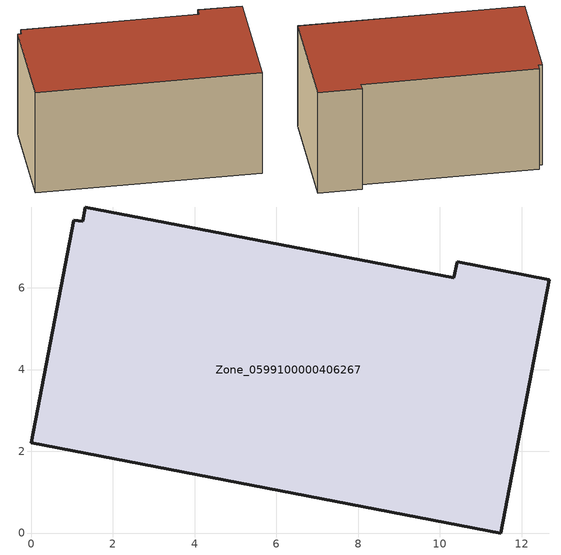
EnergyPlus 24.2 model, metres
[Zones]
Zone_0599100000406267
 floor ground (C_G): 1.26,7.62 1.33,7.98 10.34,6.24 10.42,6.63 12.68,6.2 11.48,0 0,2.21 1.05,7.66 z0
 wall outside (C_F): 11.48,0 12.68,6.2 10.42,6.63 10.34,6.24 1.33,7.98 1.26,7.62 1.05,7.66 0,2.21 11.48,0 z0:6.08
 roof outside (C_R): 1.33,7.98 1.26,7.62 1.05,7.66 0,2.21 11.48,0 12.68,6.2 10.42,6.63 10.34,6.24 z6.08
[BUILDING]
Pand.0599100000406267: North Axis=0; Terrain=City; Loads Convergence Tolerance Value=0.04; Temperature Convergence Tolerance Value=0.4; Solar Distribution=FullExterior; Maximum Number of Warmup Days=25; Minimum Number of Warmup Days=1
[Site:Location]
Rotterdam.The.Hague.AP_ZH_NLD Design_Conditions: Latitude=51.96; Longitude=4.45; Time Zone=1; Elevation=-4.5
[SITE:GROUNDTEMPERATURE:BUILDINGSURFACE]
18, 18, 18, 18, 18, 18, 18, 18, 18, 18, 18, 18
[MATERIAL] Thermal Absorptance=0.9; Solar Absorptance=0.7; Visible Absorptance=0.7
Name | Roughness | Thickness | Conductivity | Density | Specific Heat
G.TC.1992-2005 | MediumSmooth | 0.15 | 0.06 | 540 | 1210
F.TC.1992-2005 | Rough | 0.3 | 0.12 | 1920 | 840
R.TC.1992-2005 | MediumRough | 0.2 | 0.08 | 1500 | 1000
[CONSTRUCTION]
C_G: G.TC.1992-2005
C_F: F.TC.1992-2005
C_R: R.TC.1992-2005
[ZONE]
Zone_0599100000406267: Type=1; Multiplier=1; Ceiling Height=Autocalculate; Volume=Autocalculate; Floor Area=autocalculate; Part of Total Floor Area=Yes
[ZONEINFILTRATION:DESIGNFLOWRATE]
Infil_Zone_0599100000406267: Zone or ZoneList or Space or SpaceList=Zone_0599100000406267; Schedule=AlwaysOn; Design Flow Rate Calculation Method=Flow/Area; Flow Rate per Floor Area=0.0015; Constant Term Coefficient=1; Temperature Term Coefficient=0; Velocity Term Coefficient=0; Velocity Squared Term Coefficient=0
[HVACTEMPLATE:ZONE:IDEALLOADSAIRSYSTEM]
Zone_0599100000406267: Maximum Heating Supply Air Temperature=50; Minimum Cooling Supply Air Temperature=13; Maximum Heating Supply Air Humidity Ratio=0.0156; Minimum Cooling Supply Air Humidity Ratio=0.0077; Heating Limit=NoLimit; Cooling Limit=NoLimit; Dehumidification Control Type=ConstantSensibleHeatRatio; Cooling Sensible Heat Ratio=0.7; Dehumidification Setpoint=60; Humidification Control Type=None; Humidification Setpoint=30; Outdoor Air Method=None; Outdoor Air Flow Rate per Person=0.00944; Outdoor Air Flow Rate per Zone Floor Area=0; Outdoor Air Flow Rate per Zone=0; Demand Controlled Ventilation Type=None; Outdoor Air Economizer Type=NoEconomizer; Heat Recovery Type=None; Sensible Heat Recovery Effectiveness=0.7; Latent Heat Recovery Effectiveness=0.65
[ZONECONTROL:THERMOSTAT]
ThermostatControl_Zone_0599100000406267: Zone or ZoneList=Zone_0599100000406267; Control Type Schedule=DualSetpointControlType; Control 1=Thermostat_Zone_0599100000406267; Temperature Difference Between Cutout And Setpoint=0
[THERMOSTATSETPOINT:DUALSETPOINT]
Thermostat_Zone_0599100000406267: Heating Setpoint Temperature Schedule=HeatingSetpoint_Zone_0599100000406267; Cooling Setpoint Temperature Schedule=CoolingSetpoint_Zone_0599100000406267
[SCHEDULE:COMPACT]
HeatingSetpoint_Zone_0599100000406267: Through: 12/31, For: AllDays, Until: 24:00, 21
CoolingSetpoint_Zone_0599100000406267: Through: 12/31, For: AllDays, Until: 24:00, 24
DualSetpointControlType: Through: 12/31, For: AllDays, Until: 24:00, 4
AlwaysOn: Through: 12/31, For: AllDays, Until: 24:00, 1
